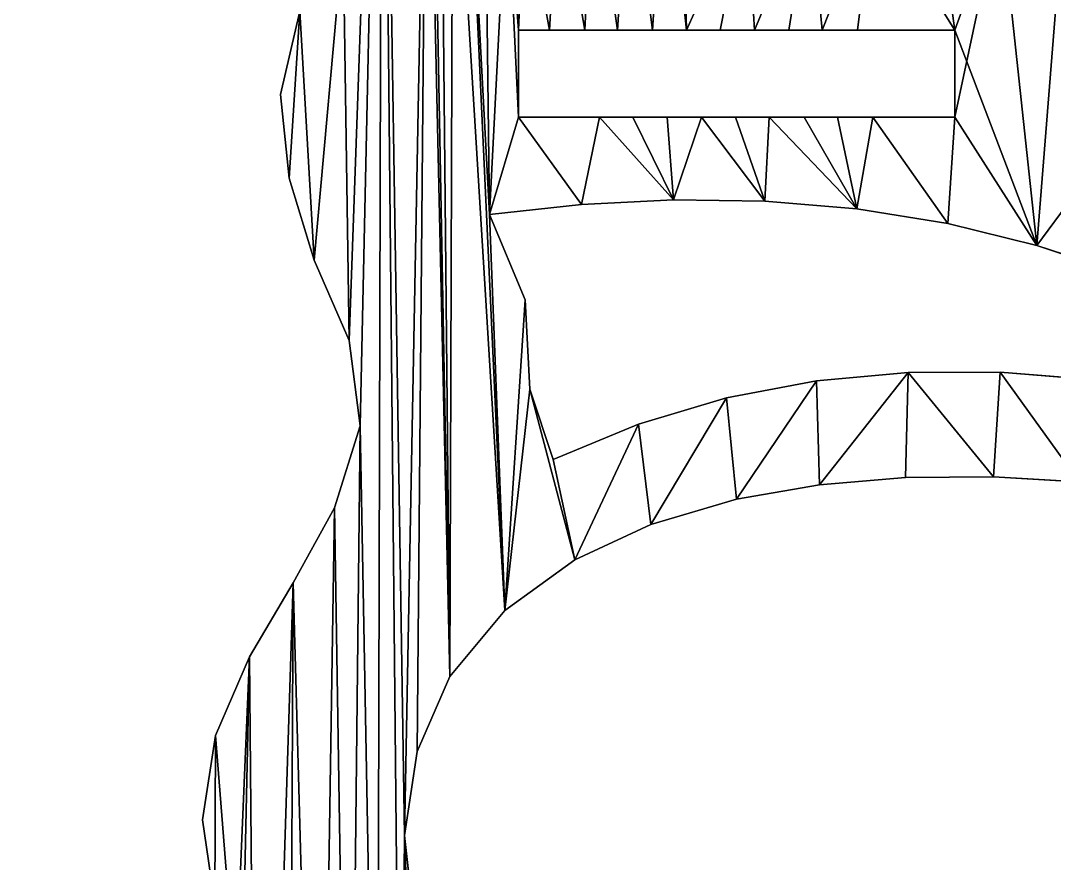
# Model space of a CAD drawing. Extents: x 9 to 1212, y 18 to 833.
# Drawn here: x 810.7 to 988.4, y 172.8 to 317.6 of the extents above; entities that cross this region are included whole.
import ezdxf

# ---------------------------------------------------------------- set-up
doc = ezdxf.new("R2010")
doc.units = 0
doc.header["$MEASUREMENT"] = 0
doc.layers.get('0').update_dxf_attribs({"linetype": 'CONTINUOUS'})

# ---------------------------------------------------------------- blocks, each defined once
blk = doc.blocks.new('GRUPO_3')
for p, q in [((48.00526, 291.27333), (44.68301, 276.95678)), ((48.00526, 291.27333, 15), (44.68301, 276.95678, 15)), ((85.546, 288.05827), (90.8797, 288.05816)), ((85.546, 273.05827), (85.546, 288.05827)), ((85.546, 273.05827, 15), (85.546, 288.05827, 15)), ((85.546, 288.05827, 15), (90.8797, 288.05816, 15)), ((85.546, 288.05827), (85.546, 288.05827, 15)), ((90.8797, 288.05816), (96.95582, 288.05804)), ((90.8797, 288.05816, 15), (96.95582, 288.05804, 15)), ((90.8797, 288.05816), (90.8797, 288.05816, 15)), ((96.95582, 288.05804), (102.60379, 288.05793)), ((96.95582, 288.05804, 15), (102.60379, 288.05793, 15)), ((96.95582, 288.05804), (96.95582, 288.05804, 15)), ((102.60379, 288.05793), (108.57268, 288.05781)), ((102.60379, 288.05793, 15), (108.57268, 288.05781, 15)), ((102.60379, 288.05793), (102.60379, 288.05793, 15)), ((108.57268, 288.05781), (114.43153, 288.05769)), ((108.57268, 288.05781, 15), (114.43153, 288.05769, 15)), ((108.57268, 288.05781), (108.57268, 288.05781, 15)), ((114.43153, 288.05769), (120.24705, 288.05758)), ((114.43153, 288.05769, 15), (120.24705, 288.05758, 15)), ((114.43153, 288.05769), (114.43153, 288.05769, 15)), ((120.24705, 288.05758), (126.14556, 288.05746)), ((120.24705, 288.05758, 15), (126.14556, 288.05746, 15)), ((120.24705, 288.05758), (120.24705, 288.05758, 15)), ((126.14556, 288.05746), (132.0531, 288.05734)), ((126.14556, 288.05746, 15), (132.0531, 288.05734, 15)), ((126.14556, 288.05746), (126.14556, 288.05746, 15)), ((132.0531, 288.05734), (137.7551, 288.05723)), ((132.0531, 288.05734, 15), (137.7551, 288.05723, 15)), ((132.0531, 288.05734), (132.0531, 288.05734, 15)), ((137.7551, 288.05723), (143.85399, 288.0571)), ((137.7551, 288.05723, 15), (143.85399, 288.0571, 15)), ((137.7551, 288.05723), (137.7551, 288.05723, 15)), ((143.85399, 288.0571), (160.546, 288.05827)), ((143.85399, 288.0571, 15), (160.546, 288.05827, 15)), ((143.85399, 288.0571), (143.85399, 288.0571, 15)), ((160.546, 288.05827), (160.546, 273.05827)), ((160.546, 288.05827, 15), (160.546, 273.05827, 15)), ((160.546, 288.05827), (160.546, 288.05827, 15)), ((44.68301, 276.95678), (46.14383, 262.59252)), ((44.68301, 276.95678, 15), (46.14383, 262.59252, 15)), ((44.68301, 276.95678), (44.68301, 276.95678, 15)), ((99.49352, 273.05927), (85.546, 273.05827)), ((99.49352, 273.05927, 15), (85.546, 273.05827, 15)), ((85.546, 273.05827), (85.546, 273.05827, 15)), ((105.22506, 273.05927), (99.49352, 273.05927)), ((105.22506, 273.05927, 15), (99.49352, 273.05927, 15)), ((99.49352, 273.05927), (99.49352, 273.05927, 15)), ((111.11326, 273.05927), (105.22506, 273.05927)), ((111.11326, 273.05927, 15), (105.22506, 273.05927, 15)), ((105.22506, 273.05927), (105.22506, 273.05927, 15)), ((117.03731, 273.05927), (111.11326, 273.05927)), ((117.03731, 273.05927, 15), (111.11326, 273.05927, 15)), ((111.11326, 273.05927), (111.11326, 273.05927, 15)), ((122.84709, 273.05927), (117.03731, 273.05927)), ((122.84709, 273.05927, 15), (117.03731, 273.05927, 15)), ((117.03731, 273.05927), (117.03731, 273.05927, 15)), ((128.671, 273.05927), (122.84709, 273.05927)), ((128.671, 273.05927, 15), (122.84709, 273.05927, 15)), ((122.84709, 273.05927), (122.84709, 273.05927, 15)), ((134.65936, 273.05927), (128.671, 273.05927)), ((134.65936, 273.05927, 15), (128.671, 273.05927, 15)), ((128.671, 273.05927), (128.671, 273.05927, 15)), ((140.36681, 273.05927), (134.65936, 273.05927)), ((140.36681, 273.05927, 15), (134.65936, 273.05927, 15)), ((134.65936, 273.05927), (134.65936, 273.05927, 15)), ((146.44722, 273.05927), (140.36681, 273.05927)), ((146.44722, 273.05927, 15), (140.36681, 273.05927, 15)), ((140.36681, 273.05927), (140.36681, 273.05927, 15)), ((160.546, 273.05827), (146.44722, 273.05927)), ((160.546, 273.05827, 15), (146.44722, 273.05927, 15)), ((146.44722, 273.05927), (146.44722, 273.05927, 15)), ((160.546, 273.05827), (160.546, 273.05827, 15)), ((46.14383, 262.59252), (50.45721, 248.48467)), ((46.14383, 262.59252, 15), (50.45721, 248.48467, 15)), ((46.14383, 262.59252), (46.14383, 262.59252, 15)), ((96.41309, 258.08589), (80.5855, 256.34927)), ((96.41309, 258.08589, 15), (80.5855, 256.34927, 15)), ((112.1892, 258.87138), (96.41309, 258.08589)), ((112.1892, 258.87138, 15), (96.41309, 258.08589, 15)), ((96.41309, 258.08589), (96.41309, 258.08589, 15)), ((127.92376, 258.6413), (112.1892, 258.87138)), ((127.92376, 258.6413, 15), (112.1892, 258.87138, 15)), ((112.1892, 258.87138), (112.1892, 258.87138, 15)), ((143.74335, 257.30181), (127.92376, 258.6413)), ((143.74335, 257.30181, 15), (127.92376, 258.6413, 15)), ((127.92376, 258.6413), (127.92376, 258.6413, 15)), ((80.5855, 256.34927), (86.73258, 241.66654)), ((80.5855, 256.34927, 15), (86.73258, 241.66654, 15)), ((80.5855, 256.34927), (80.5855, 256.34927, 15)), ((159.34123, 254.78999), (143.74335, 257.30181)), ((159.34123, 254.78999, 15), (143.74335, 257.30181, 15)), ((143.74335, 257.30181), (143.74335, 257.30181, 15)), ((174.66827, 251.04956), (159.34123, 254.78999)), ((174.66827, 251.04956, 15), (159.34123, 254.78999, 15)), ((159.34123, 254.78999), (159.34123, 254.78999, 15)), ((189.66892, 246.02844), (174.66827, 251.04956)), ((189.66892, 246.02844, 15), (174.66827, 251.04956, 15)), ((174.66827, 251.04956), (174.66827, 251.04956, 15)), ((50.45721, 248.48467), (56.48987, 234.72036)), ((50.45721, 248.48467, 15), (56.48987, 234.72036, 15)), ((50.45721, 248.48467), (50.45721, 248.48467, 15)), ((86.73258, 241.66654), (87.49945, 226.33828)), ((86.73258, 241.66654, 15), (87.49945, 226.33828, 15)), ((86.73258, 241.66654), (86.73258, 241.66654, 15)), ((56.48987, 234.72036), (58.33462, 220.00109)), ((56.48987, 234.72036, 15), (58.33462, 220.00109, 15)), ((56.48987, 234.72036), (56.48987, 234.72036, 15)), ((136.80938, 227.77338), (152.56281, 229.21528)), ((136.80938, 227.77338, 15), (152.56281, 229.21528, 15)), ((152.56281, 229.21528), (168.35992, 229.24522)), ((152.56281, 229.21528, 15), (168.35992, 229.24522, 15)), ((152.56281, 229.21528), (152.56281, 229.21528, 15)), ((168.35992, 229.24522), (184.09199, 227.9986)), ((168.35992, 229.24522, 15), (184.09199, 227.9986, 15)), ((168.35992, 229.24522), (168.35992, 229.24522, 15)), ((121.30285, 224.82595), (136.80938, 227.77338)), ((121.30285, 224.82595, 15), (136.80938, 227.77338, 15)), ((136.80938, 227.77338), (136.80938, 227.77338, 15)), ((87.49945, 226.33828), (91.52063, 214.23832)), ((87.49945, 226.33828, 15), (91.52063, 214.23832, 15)), ((87.49945, 226.33828), (87.49945, 226.33828, 15)), ((106.16573, 220.31793), (121.30285, 224.82595)), ((106.16573, 220.31793, 15), (121.30285, 224.82595, 15)), ((121.30285, 224.82595), (121.30285, 224.82595, 15)), ((91.52063, 214.23832), (106.16573, 220.31793)), ((91.52063, 214.23832, 15), (106.16573, 220.31793, 15)), ((106.16573, 220.31793), (106.16573, 220.31793, 15)), ((58.33462, 220.00109), (53.97012, 205.96172)), ((58.33462, 220.00109, 15), (53.97012, 205.96172, 15)), ((58.33462, 220.00109), (58.33462, 220.00109, 15)), ((91.52063, 214.23832), (91.52063, 214.23832, 15)), ((123.01592, 207.39479), (137.29755, 209.90922)), ((123.01592, 207.39479, 15), (137.29755, 209.90922, 15)), ((137.29755, 209.90922), (152.06887, 211.16286)), ((137.29755, 209.90922, 15), (152.06887, 211.16286, 15)), ((137.29755, 209.90922), (137.29755, 209.90922, 15)), ((152.06887, 211.16286), (167.19873, 211.27587)), ((152.06887, 211.16286, 15), (167.19873, 211.27587, 15)), ((152.06887, 211.16286), (152.06887, 211.16286, 15)), ((167.19873, 211.27587), (181.90817, 210.38515)), ((167.19873, 211.27587, 15), (181.90817, 210.38515, 15)), ((167.19873, 211.27587), (167.19873, 211.27587, 15)), ((108.32073, 203.04603), (123.01592, 207.39479)), ((108.32073, 203.04603, 15), (123.01592, 207.39479, 15)), ((123.01592, 207.39479), (123.01592, 207.39479, 15)), ((53.97012, 205.96172), (46.83592, 193.04768)), ((53.97012, 205.96172, 15), (46.83592, 193.04768, 15)), ((53.97012, 205.96172), (53.97012, 205.96172, 15)), ((95.2402, 196.97732), (108.32073, 203.04603)), ((95.2402, 196.97732, 15), (108.32073, 203.04603, 15)), ((108.32073, 203.04603), (108.32073, 203.04603, 15)), ((83.21653, 188.2741), (95.2402, 196.97732)), ((83.21653, 188.2741, 15), (95.2402, 196.97732, 15)), ((95.2402, 196.97732), (95.2402, 196.97732, 15)), ((46.83592, 193.04768), (39.32381, 180.32014)), ((46.83592, 193.04768, 15), (39.32381, 180.32014, 15)), ((46.83592, 193.04768), (46.83592, 193.04768, 15)), ((73.79136, 176.93295), (83.21653, 188.2741)), ((73.79136, 176.93295, 15), (83.21653, 188.2741, 15)), ((83.21653, 188.2741), (83.21653, 188.2741, 15)), ((39.32381, 180.32014), (33.46837, 166.80752)), ((39.32381, 180.32014, 15), (33.46837, 166.80752, 15)), ((39.32381, 180.32014), (39.32381, 180.32014, 15)), ((68.14404, 164.06368), (73.79136, 176.93295)), ((68.14404, 164.06368, 15), (73.79136, 176.93295, 15)), ((73.79136, 176.93295), (73.79136, 176.93295, 15)), ((33.46837, 166.80752), (31.23041, 152.28539)), ((33.46837, 166.80752, 15), (31.23041, 152.28539, 15)), ((33.46837, 166.80752), (33.46837, 166.80752, 15)), ((65.97319, 149.60646), (68.14404, 164.06368)), ((65.97319, 149.60646, 15), (68.14404, 164.06368, 15)), ((68.14404, 164.06368), (68.14404, 164.06368, 15)), ((31.23041, 152.28539), (33.36706, 137.82507)), ((31.23041, 152.28539, 15), (33.36706, 137.82507, 15)), ((31.23041, 152.28539), (31.23041, 152.28539, 15)), ((68.4515, 127.54327), (65.97319, 149.60646)), ((68.4515, 127.54327, 15), (65.97319, 149.60646, 15)), ((65.97319, 149.60646), (65.97319, 149.60646, 15))]:
    blk.add_line(p, q)
mesh = blk.add_polyface()
corners = [(58.33462, 220.00109), (62.16153, 394.66294), (61.2791, 60.95986), (65.31256, 75.14249), (65.97319, 149.60646), (69.79638, 353.4742), (68.14404, 164.06368), (73.79136, 176.93295), (74.28373, 334.22009), (83.21653, 188.2741), (76.72409, 328.24018), (80.5855, 256.34927), (86.73258, 241.66654), (87.49945, 226.33828), (95.2402, 196.97732), (91.52063, 214.23832), (106.16573, 220.31793), (108.32073, 203.04603), (121.30285, 224.82595), (123.01592, 207.39479), (136.80938, 227.77338), (137.29755, 209.90922), (152.56281, 229.21528), (152.06887, 211.16286), (167.19873, 211.27587), (168.35992, 229.24522), (181.90817, 210.38515), (184.09199, 227.9986), (196.62139, 208.57129), (199.72879, 225.6104), (211.29225, 205.8519), (215.23235, 222.20815), (143.74335, 257.30181), (146.44722, 273.05927), (159.34123, 254.78999), (160.546, 273.05827), (174.66827, 251.04956), (180.64622, 259.18598), (189.66892, 246.02844), (183.40891, 258.43599), (195.98428, 255.99597), (204.1557, 239.74327), (208.21177, 252.05188), (33.46837, 166.80752), (33.36706, 137.82507), (31.23041, 152.28539), (36.90525, 123.39605), (39.32381, 180.32014), (37.79651, 108.77216), (10.42748, 10.3651), (14.84805, 0.31183), (0, 0.02527), (18.27457, 22.72381), (29.31042, 0), (24.38759, 36.18559), (29.17622, 50.28706), (32.82839, 64.62257), (40.87218, 5.61305), (35.50813, 79.23839), (37.20896, 94.03339), (46.83592, 193.04768), (45.95464, 19.44758), (51.25279, 33.20203), (53.97012, 205.96172), (56.47273, 47.00647), (50.45721, 248.48467), (55.45955, 303.90958), (56.48987, 234.72036), (68.20842, 89.58155), (68.4515, 127.54327), (69.64333, 104.21749), (69.33423, 119.8122)]
mesh.append_faces([[corners[k] for k in face] for face in [(43, 44, 45), (49, 50, 51), (70, 69, 71)]], dxfattribs={"vtx0": -1})
mesh.append_faces([[corners[k] for k in face] for face in [(2, 1, 3), (4, 5, 6), (7, 8, 9), (9, 13, 14), (14, 16, 17), (17, 18, 19), (19, 20, 21), (21, 22, 23), (23, 22, 24), (24, 25, 26), (26, 27, 28), (28, 29, 30), (32, 33, 34), (34, 35, 36), (36, 37, 38), (38, 40, 41), (44, 43, 46), (46, 47, 48), (50, 52, 53), (53, 56, 57), (57, 60, 61), (61, 60, 62), (62, 63, 64), (64, 0, 2), (65, 66, 67), (68, 69, 70)]], dxfattribs={"vtx0": -1, "vtx1": -1})
mesh.append_faces([[corners[k] for k in face] for face in [(0, 1, 2), (3, 1, 4), (9, 10, 11), (57, 48, 47)]], dxfattribs={"vtx0": -1, "vtx1": -1, "vtx2": -1})
mesh.append_faces([[corners[k] for k in face] for face in [(5, 7, 6), (9, 11, 12), (9, 12, 13), (14, 13, 15), (14, 15, 16), (17, 16, 18), (19, 18, 20), (21, 20, 22), (24, 22, 25), (26, 25, 27), (28, 27, 29), (30, 29, 31), (38, 37, 39), (38, 39, 40), (41, 40, 42), (46, 43, 47), (50, 49, 52), (53, 52, 54), (53, 54, 55), (53, 55, 56), (57, 56, 58), (57, 58, 59), (57, 59, 48), (57, 47, 60), (62, 60, 63), (64, 63, 0), (4, 68, 3), (68, 4, 69)]], dxfattribs={"vtx0": -1, "vtx2": -1})
mesh = blk.add_polyface()
corners = [(62.16153, 394.66294, 15), (58.33462, 220.00109, 15), (61.2791, 60.95986, 15), (65.31256, 75.14249, 15), (65.97319, 149.60646, 15), (69.79638, 353.4742, 15), (68.14404, 164.06368, 15), (73.79136, 176.93295, 15), (74.28373, 334.22009, 15), (83.21653, 188.2741, 15), (76.72409, 328.24018, 15), (80.5855, 256.34927, 15), (86.73258, 241.66654, 15), (87.49945, 226.33828, 15), (95.2402, 196.97732, 15), (91.52063, 214.23832, 15), (106.16573, 220.31793, 15), (108.32073, 203.04603, 15), (121.30285, 224.82595, 15), (123.01592, 207.39479, 15), (136.80938, 227.77338, 15), (137.29755, 209.90922, 15), (152.56281, 229.21528, 15), (152.06887, 211.16286, 15), (167.19873, 211.27587, 15), (168.35992, 229.24522, 15), (181.90817, 210.38515, 15), (184.09199, 227.9986, 15), (196.62139, 208.57129, 15), (199.72879, 225.6104, 15), (211.29225, 205.8519, 15), (215.23235, 222.20815, 15), (146.44722, 273.05927, 15), (143.74335, 257.30181, 15), (159.34123, 254.78999, 15), (160.546, 273.05827, 15), (174.66827, 251.04956, 15), (180.64622, 259.18598, 15), (189.66892, 246.02844, 15), (183.40891, 258.43599, 15), (195.98428, 255.99597, 15), (204.1557, 239.74327, 15), (208.21177, 252.05188, 15), (55.45955, 303.90958, 15), (50.45721, 248.48467, 15), (56.48987, 234.72036, 15), (14.84805, 0.31183, 15), (10.42748, 10.3651, 15), (0, 0.02527, 15), (18.27457, 22.72381, 15), (29.31042, 0, 15), (24.38759, 36.18559, 15), (29.17622, 50.28706, 15), (32.82839, 64.62257, 15), (40.87218, 5.61305, 15), (35.50813, 79.23839, 15), (37.20896, 94.03339, 15), (37.79651, 108.77216, 15), (39.32381, 180.32014, 15), (46.83592, 193.04768, 15), (45.95464, 19.44758, 15), (51.25279, 33.20203, 15), (53.97012, 205.96172, 15), (56.47273, 47.00647, 15), (68.20842, 89.58155, 15), (68.4515, 127.54327, 15), (69.64333, 104.21749, 15), (69.33423, 119.8122, 15), (33.36706, 137.82507, 15), (33.46837, 166.80752, 15), (31.23041, 152.28539, 15), (36.90525, 123.39605, 15)]
mesh.append_faces([[corners[k] for k in face] for face in [(46, 47, 48), (65, 66, 67), (68, 69, 70)]], dxfattribs={"vtx0": -1})
mesh.append_faces([[corners[k] for k in face] for face in [(7, 5, 6), (11, 9, 12), (12, 9, 13), (13, 14, 15), (15, 14, 16), (16, 17, 18), (18, 19, 20), (20, 21, 22), (22, 24, 25), (25, 26, 27), (27, 28, 29), (29, 30, 31), (37, 38, 39), (39, 38, 40), (40, 41, 42), (47, 46, 49), (49, 50, 51), (51, 50, 52), (52, 50, 53), (53, 54, 55), (55, 54, 56), (56, 54, 57), (58, 54, 59), (59, 61, 62), (62, 63, 1), (64, 4, 3), (4, 64, 65), (69, 71, 58)]], dxfattribs={"vtx0": -1, "vtx1": -1})
mesh.append_faces([[corners[k] for k in face] for face in [(0, 1, 2), (0, 3, 4), (10, 9, 11), (57, 54, 58)]], dxfattribs={"vtx0": -1, "vtx1": -1, "vtx2": -1})
mesh.append_faces([[corners[k] for k in face] for face in [(0, 2, 3), (5, 4, 6), (8, 7, 9), (13, 9, 14), (16, 14, 17), (18, 17, 19), (20, 19, 21), (22, 21, 23), (22, 23, 24), (25, 24, 26), (27, 26, 28), (29, 28, 30), (32, 33, 34), (35, 34, 36), (37, 36, 38), (40, 38, 41), (43, 44, 45), (49, 46, 50), (53, 50, 54), (59, 54, 60), (59, 60, 61), (62, 61, 63), (1, 63, 2), (65, 64, 66), (69, 68, 71), (58, 71, 57)]], dxfattribs={"vtx0": -1, "vtx2": -1})
mesh = blk.add_polyface()
corners = [(55.45955, 303.90958), (62.16153, 394.66294), (56.48987, 234.72036), (58.33462, 220.00109), (65.97319, 149.60646), (69.79638, 353.4742), (86.61306, 311.57279), (85.546, 288.05827), (83.55518, 314.50566), (90.8797, 288.05816), (92.38499, 314.65055), (96.95582, 288.05804), (98.4205, 317.32826), (102.60379, 288.05793), (104.60174, 319.58737), (108.57268, 288.05781), (110.80007, 321.88138), (114.43153, 288.05769), (113.8535, 311.26277), (124.7518, 311.01314), (120.24705, 288.05758), (126.14556, 288.05746), (135.65959, 310.71473), (132.0531, 288.05734), (137.7551, 288.05723), (146.57079, 310.382), (143.85399, 288.0571), (160.546, 288.05827), (157.4721, 310.02948), (168.37819, 309.67058), (160.546, 273.05827), (212.00385, 308.44773), (204.17, 288.05877), (201.09898, 308.69388), (209.50354, 288.05863), (73.79136, 176.93295), (70.63254, 346.75862), (72.14791, 340.57741), (74.28373, 334.22009), (83.21653, 188.2741), (76.72409, 328.24018), (80.5855, 256.34927), (79.76024, 321.75525), (190.1903, 308.98906), (180.64622, 259.18598), (179.28418, 309.3192), (193.84775, 259.27503), (204.17, 273.05877), (207.14953, 259.36476), (85.546, 273.05827), (96.41309, 258.08589), (99.49352, 273.05927), (112.1892, 258.87138), (105.22506, 273.05927), (111.11326, 273.05927), (117.03731, 273.05927), (127.92376, 258.6413), (122.84709, 273.05927), (128.671, 273.05927), (143.74335, 257.30181), (134.65936, 273.05927), (140.36681, 273.05927), (146.44722, 273.05927), (159.34123, 254.78999), (174.66827, 251.04956), (48.00526, 291.27333), (46.14383, 262.59252), (44.68301, 276.95678), (50.45721, 248.48467)]
mesh.append_faces([[corners[k] for k in face] for face in [(65, 66, 67)]], dxfattribs={"vtx0": -1})
mesh.append_faces([[corners[k] for k in face] for face in [(2, 1, 3), (6, 7, 8), (7, 6, 9), (9, 10, 11), (11, 12, 13), (13, 14, 15), (15, 16, 17), (17, 19, 20), (20, 19, 21), (21, 22, 23), (23, 22, 24), (24, 25, 26), (26, 25, 27), (27, 29, 30), (31, 32, 33), (32, 31, 34), (43, 44, 45), (44, 43, 46), (46, 47, 48), (47, 33, 32), (8, 41, 42), (41, 49, 50), (49, 8, 7), (50, 51, 52), (52, 55, 56), (56, 58, 59), (66, 65, 68)]], dxfattribs={"vtx0": -1, "vtx1": -1})
mesh.append_faces([[corners[k] for k in face] for face in [(0, 1, 2), (4, 1, 5), (17, 16, 18), (46, 33, 47), (41, 8, 49), (64, 30, 29), (64, 45, 44)]], dxfattribs={"vtx0": -1, "vtx1": -1, "vtx2": -1})
mesh.append_faces([[corners[k] for k in face] for face in [(9, 6, 10), (11, 10, 12), (13, 12, 14), (15, 14, 16), (17, 18, 19), (21, 19, 22), (24, 22, 25), (27, 25, 28), (27, 28, 29), (35, 5, 36), (35, 36, 37), (35, 37, 38), (39, 38, 40), (41, 40, 42), (46, 43, 33), (50, 49, 51), (52, 51, 53), (52, 53, 54), (52, 54, 55), (56, 55, 57), (56, 57, 58), (59, 58, 60), (59, 60, 61), (59, 61, 62), (63, 62, 30), (64, 29, 45), (68, 65, 0)]], dxfattribs={"vtx0": -1, "vtx2": -1})
mesh = blk.add_polyface()
corners = [(62.16153, 394.66294, 15), (55.45955, 303.90958, 15), (56.48987, 234.72036, 15), (58.33462, 220.00109, 15), (65.97319, 149.60646, 15), (69.79638, 353.4742, 15), (73.79136, 176.93295, 15), (70.63254, 346.75862, 15), (72.14791, 340.57741, 15), (74.28373, 334.22009, 15), (83.21653, 188.2741, 15), (76.72409, 328.24018, 15), (80.5855, 256.34927, 15), (79.76024, 321.75525, 15), (201.09898, 308.69388, 15), (204.17, 288.05877, 15), (212.00385, 308.44773, 15), (204.17, 273.05877, 15), (209.50354, 288.05863, 15), (83.55518, 314.50566, 15), (85.546, 273.05827, 15), (96.41309, 258.08589, 15), (99.49352, 273.05927, 15), (112.1892, 258.87138, 15), (105.22506, 273.05927, 15), (111.11326, 273.05927, 15), (117.03731, 273.05927, 15), (127.92376, 258.6413, 15), (122.84709, 273.05927, 15), (128.671, 273.05927, 15), (143.74335, 257.30181, 15), (134.65936, 273.05927, 15), (140.36681, 273.05927, 15), (146.44722, 273.05927, 15), (159.34123, 254.78999, 15), (160.546, 273.05827, 15), (174.66827, 251.04956, 15), (160.546, 288.05827, 15), (168.37819, 309.67058, 15), (179.28418, 309.3192, 15), (180.64622, 259.18598, 15), (190.1903, 308.98906, 15), (193.84775, 259.27503, 15), (207.14953, 259.36476, 15), (85.546, 288.05827, 15), (86.61306, 311.57279, 15), (90.8797, 288.05816, 15), (92.38499, 314.65055, 15), (96.95582, 288.05804, 15), (98.4205, 317.32826, 15), (102.60379, 288.05793, 15), (104.60174, 319.58737, 15), (108.57268, 288.05781, 15), (110.80007, 321.88138, 15), (114.43153, 288.05769, 15), (113.8535, 311.26277, 15), (124.7518, 311.01314, 15), (120.24705, 288.05758, 15), (126.14556, 288.05746, 15), (135.65959, 310.71473, 15), (132.0531, 288.05734, 15), (137.7551, 288.05723, 15), (146.57079, 310.382, 15), (143.85399, 288.0571, 15), (157.4721, 310.02948, 15), (46.14383, 262.59252, 15), (48.00526, 291.27333, 15), (44.68301, 276.95678, 15), (50.45721, 248.48467, 15)]
mesh.append_faces([[corners[k] for k in face] for face in [(65, 66, 67)]], dxfattribs={"vtx0": -1})
mesh.append_faces([[corners[k] for k in face] for face in [(5, 6, 7), (7, 6, 8), (8, 6, 9), (9, 10, 11), (11, 12, 13), (14, 15, 16), (15, 14, 17), (20, 21, 22), (22, 23, 24), (24, 23, 25), (25, 23, 26), (26, 27, 28), (28, 27, 29), (29, 30, 31), (31, 30, 32), (32, 30, 33), (33, 34, 35), (35, 36, 37), (38, 36, 39), (41, 42, 14), (19, 44, 45), (44, 19, 20), (45, 46, 47), (47, 48, 49), (49, 50, 51), (51, 52, 53), (55, 54, 56), (56, 58, 59), (59, 61, 62), (62, 37, 64), (64, 37, 38), (66, 68, 1)]], dxfattribs={"vtx0": -1, "vtx1": -1})
mesh.append_faces([[corners[k] for k in face] for face in [(0, 1, 2), (0, 4, 5), (19, 12, 20), (37, 36, 38), (39, 36, 40), (14, 42, 17), (53, 54, 55)]], dxfattribs={"vtx0": -1, "vtx1": -1, "vtx2": -1})
mesh.append_faces([[corners[k] for k in face] for face in [(0, 2, 3), (16, 15, 18), (12, 19, 13), (20, 12, 21), (22, 21, 23), (26, 23, 27), (29, 27, 30), (40, 41, 39), (41, 40, 42), (17, 42, 43), (45, 44, 46), (47, 46, 48), (49, 48, 50), (51, 50, 52), (53, 52, 54), (56, 54, 57), (56, 57, 58), (59, 58, 60), (59, 60, 61), (62, 61, 63), (62, 63, 37), (66, 65, 68)]], dxfattribs={"vtx0": -1, "vtx2": -1})
mesh = blk.add_polyface()
corners = [(48.00526, 291.27333, 15), (44.68301, 276.95678), (44.68301, 276.95678, 15), (48.00526, 291.27333)]
mesh.append_faces([[corners[k] for k in face] for face in [(0, 1, 2), (1, 0, 3)]], dxfattribs={"vtx0": -1})
mesh = blk.add_polyface()
corners = [(90.8797, 288.05816, 15), (85.546, 288.05827), (90.8797, 288.05816), (85.546, 288.05827, 15)]
mesh.append_faces([[corners[k] for k in face] for face in [(0, 1, 2), (1, 0, 3)]], dxfattribs={"vtx0": -1})
mesh = blk.add_polyface()
corners = [(85.546, 288.05827), (85.546, 273.05827, 15), (85.546, 273.05827), (85.546, 288.05827, 15)]
mesh.append_faces([[corners[k] for k in face] for face in [(0, 1, 2), (1, 0, 3)]], dxfattribs={"vtx0": -1})
mesh = blk.add_polyface()
corners = [(96.95582, 288.05804, 15), (90.8797, 288.05816), (96.95582, 288.05804), (90.8797, 288.05816, 15)]
mesh.append_faces([[corners[k] for k in face] for face in [(0, 1, 2), (1, 0, 3)]], dxfattribs={"vtx0": -1})
mesh = blk.add_polyface()
corners = [(102.60379, 288.05793, 15), (96.95582, 288.05804), (102.60379, 288.05793), (96.95582, 288.05804, 15)]
mesh.append_faces([[corners[k] for k in face] for face in [(0, 1, 2), (1, 0, 3)]], dxfattribs={"vtx0": -1})
mesh = blk.add_polyface()
corners = [(108.57268, 288.05781, 15), (102.60379, 288.05793), (108.57268, 288.05781), (102.60379, 288.05793, 15)]
mesh.append_faces([[corners[k] for k in face] for face in [(0, 1, 2), (1, 0, 3)]], dxfattribs={"vtx0": -1})
mesh = blk.add_polyface()
corners = [(114.43153, 288.05769, 15), (108.57268, 288.05781), (114.43153, 288.05769), (108.57268, 288.05781, 15)]
mesh.append_faces([[corners[k] for k in face] for face in [(0, 1, 2), (1, 0, 3)]], dxfattribs={"vtx0": -1})
mesh = blk.add_polyface()
corners = [(120.24705, 288.05758, 15), (114.43153, 288.05769), (120.24705, 288.05758), (114.43153, 288.05769, 15)]
mesh.append_faces([[corners[k] for k in face] for face in [(0, 1, 2), (1, 0, 3)]], dxfattribs={"vtx0": -1})
mesh = blk.add_polyface()
corners = [(126.14556, 288.05746, 15), (120.24705, 288.05758), (126.14556, 288.05746), (120.24705, 288.05758, 15)]
mesh.append_faces([[corners[k] for k in face] for face in [(0, 1, 2), (1, 0, 3)]], dxfattribs={"vtx0": -1})
mesh = blk.add_polyface()
corners = [(132.0531, 288.05734, 15), (126.14556, 288.05746), (132.0531, 288.05734), (126.14556, 288.05746, 15)]
mesh.append_faces([[corners[k] for k in face] for face in [(0, 1, 2), (1, 0, 3)]], dxfattribs={"vtx0": -1})
mesh = blk.add_polyface()
corners = [(137.7551, 288.05723, 15), (132.0531, 288.05734), (137.7551, 288.05723), (132.0531, 288.05734, 15)]
mesh.append_faces([[corners[k] for k in face] for face in [(0, 1, 2), (1, 0, 3)]], dxfattribs={"vtx0": -1})
mesh = blk.add_polyface()
corners = [(143.85399, 288.0571, 15), (137.7551, 288.05723), (143.85399, 288.0571), (137.7551, 288.05723, 15)]
mesh.append_faces([[corners[k] for k in face] for face in [(0, 1, 2), (1, 0, 3)]], dxfattribs={"vtx0": -1})
mesh = blk.add_polyface()
corners = [(160.546, 288.05827, 15), (143.85399, 288.0571), (160.546, 288.05827), (143.85399, 288.0571, 15)]
mesh.append_faces([[corners[k] for k in face] for face in [(0, 1, 2), (1, 0, 3)]], dxfattribs={"vtx0": -1})
mesh = blk.add_polyface()
corners = [(160.546, 288.05827, 15), (160.546, 273.05827), (160.546, 273.05827, 15), (160.546, 288.05827)]
mesh.append_faces([[corners[k] for k in face] for face in [(0, 1, 2), (1, 0, 3)]], dxfattribs={"vtx0": -1})
mesh = blk.add_polyface()
corners = [(44.68301, 276.95678, 15), (46.14383, 262.59252), (46.14383, 262.59252, 15), (44.68301, 276.95678)]
mesh.append_faces([[corners[k] for k in face] for face in [(0, 1, 2), (1, 0, 3)]], dxfattribs={"vtx0": -1})
mesh = blk.add_polyface()
corners = [(85.546, 273.05827, 15), (99.49352, 273.05927), (85.546, 273.05827), (99.49352, 273.05927, 15)]
mesh.append_faces([[corners[k] for k in face] for face in [(0, 1, 2), (1, 0, 3)]], dxfattribs={"vtx0": -1})
mesh = blk.add_polyface()
corners = [(99.49352, 273.05927, 15), (105.22506, 273.05927), (99.49352, 273.05927), (105.22506, 273.05927, 15)]
mesh.append_faces([[corners[k] for k in face] for face in [(0, 1, 2), (1, 0, 3)]], dxfattribs={"vtx0": -1})
mesh = blk.add_polyface()
corners = [(105.22506, 273.05927, 15), (111.11326, 273.05927), (105.22506, 273.05927), (111.11326, 273.05927, 15)]
mesh.append_faces([[corners[k] for k in face] for face in [(0, 1, 2), (1, 0, 3)]], dxfattribs={"vtx0": -1})
mesh = blk.add_polyface()
corners = [(111.11326, 273.05927, 15), (117.03731, 273.05927), (111.11326, 273.05927), (117.03731, 273.05927, 15)]
mesh.append_faces([[corners[k] for k in face] for face in [(0, 1, 2), (1, 0, 3)]], dxfattribs={"vtx0": -1})
mesh = blk.add_polyface()
corners = [(117.03731, 273.05927, 15), (122.84709, 273.05927), (117.03731, 273.05927), (122.84709, 273.05927, 15)]
mesh.append_faces([[corners[k] for k in face] for face in [(0, 1, 2), (1, 0, 3)]], dxfattribs={"vtx0": -1})
mesh = blk.add_polyface()
corners = [(122.84709, 273.05927, 15), (128.671, 273.05927), (122.84709, 273.05927), (128.671, 273.05927, 15)]
mesh.append_faces([[corners[k] for k in face] for face in [(0, 1, 2), (1, 0, 3)]], dxfattribs={"vtx0": -1})
mesh = blk.add_polyface()
corners = [(128.671, 273.05927, 15), (134.65936, 273.05927), (128.671, 273.05927), (134.65936, 273.05927, 15)]
mesh.append_faces([[corners[k] for k in face] for face in [(0, 1, 2), (1, 0, 3)]], dxfattribs={"vtx0": -1})
mesh = blk.add_polyface()
corners = [(134.65936, 273.05927, 15), (140.36681, 273.05927), (134.65936, 273.05927), (140.36681, 273.05927, 15)]
mesh.append_faces([[corners[k] for k in face] for face in [(0, 1, 2), (1, 0, 3)]], dxfattribs={"vtx0": -1})
mesh = blk.add_polyface()
corners = [(140.36681, 273.05927, 15), (146.44722, 273.05927), (140.36681, 273.05927), (146.44722, 273.05927, 15)]
mesh.append_faces([[corners[k] for k in face] for face in [(0, 1, 2), (1, 0, 3)]], dxfattribs={"vtx0": -1})
mesh = blk.add_polyface()
corners = [(146.44722, 273.05927, 15), (160.546, 273.05827), (146.44722, 273.05927), (160.546, 273.05827, 15)]
mesh.append_faces([[corners[k] for k in face] for face in [(0, 1, 2), (1, 0, 3)]], dxfattribs={"vtx0": -1})
mesh = blk.add_polyface()
corners = [(46.14383, 262.59252, 15), (50.45721, 248.48467), (50.45721, 248.48467, 15), (46.14383, 262.59252)]
mesh.append_faces([[corners[k] for k in face] for face in [(0, 1, 2), (1, 0, 3)]], dxfattribs={"vtx0": -1})
mesh = blk.add_polyface()
corners = [(96.41309, 258.08589, 15), (80.5855, 256.34927), (96.41309, 258.08589), (80.5855, 256.34927, 15)]
mesh.append_faces([[corners[k] for k in face] for face in [(0, 1, 2), (1, 0, 3)]], dxfattribs={"vtx0": -1})
mesh = blk.add_polyface()
corners = [(112.1892, 258.87138, 15), (96.41309, 258.08589), (112.1892, 258.87138), (96.41309, 258.08589, 15)]
mesh.append_faces([[corners[k] for k in face] for face in [(0, 1, 2), (1, 0, 3)]], dxfattribs={"vtx0": -1})
mesh = blk.add_polyface()
corners = [(127.92376, 258.6413, 15), (112.1892, 258.87138), (127.92376, 258.6413), (112.1892, 258.87138, 15)]
mesh.append_faces([[corners[k] for k in face] for face in [(0, 1, 2), (1, 0, 3)]], dxfattribs={"vtx0": -1})
mesh = blk.add_polyface()
corners = [(143.74335, 257.30181, 15), (127.92376, 258.6413), (143.74335, 257.30181), (127.92376, 258.6413, 15)]
mesh.append_faces([[corners[k] for k in face] for face in [(0, 1, 2), (1, 0, 3)]], dxfattribs={"vtx0": -1})
mesh = blk.add_polyface()
corners = [(80.5855, 256.34927), (86.73258, 241.66654, 15), (86.73258, 241.66654), (80.5855, 256.34927, 15)]
mesh.append_faces([[corners[k] for k in face] for face in [(0, 1, 2), (1, 0, 3)]], dxfattribs={"vtx0": -1})
mesh = blk.add_polyface()
corners = [(159.34123, 254.78999, 15), (143.74335, 257.30181), (159.34123, 254.78999), (143.74335, 257.30181, 15)]
mesh.append_faces([[corners[k] for k in face] for face in [(0, 1, 2), (1, 0, 3)]], dxfattribs={"vtx0": -1})
mesh = blk.add_polyface()
corners = [(174.66827, 251.04956, 15), (159.34123, 254.78999), (174.66827, 251.04956), (159.34123, 254.78999, 15)]
mesh.append_faces([[corners[k] for k in face] for face in [(0, 1, 2), (1, 0, 3)]], dxfattribs={"vtx0": -1})
mesh = blk.add_polyface()
corners = [(189.66892, 246.02844, 15), (174.66827, 251.04956), (189.66892, 246.02844), (174.66827, 251.04956, 15)]
mesh.append_faces([[corners[k] for k in face] for face in [(0, 1, 2), (1, 0, 3)]], dxfattribs={"vtx0": -1})
mesh = blk.add_polyface()
corners = [(50.45721, 248.48467, 15), (56.48987, 234.72036), (56.48987, 234.72036, 15), (50.45721, 248.48467)]
mesh.append_faces([[corners[k] for k in face] for face in [(0, 1, 2), (1, 0, 3)]], dxfattribs={"vtx0": -1})
mesh = blk.add_polyface()
corners = [(86.73258, 241.66654), (87.49945, 226.33828, 15), (87.49945, 226.33828), (86.73258, 241.66654, 15)]
mesh.append_faces([[corners[k] for k in face] for face in [(0, 1, 2), (1, 0, 3)]], dxfattribs={"vtx0": -1})
mesh = blk.add_polyface()
corners = [(56.48987, 234.72036, 15), (58.33462, 220.00109), (58.33462, 220.00109, 15), (56.48987, 234.72036)]
mesh.append_faces([[corners[k] for k in face] for face in [(0, 1, 2), (1, 0, 3)]], dxfattribs={"vtx0": -1})
mesh = blk.add_polyface()
corners = [(136.80938, 227.77338, 15), (152.56281, 229.21528), (136.80938, 227.77338), (152.56281, 229.21528, 15)]
mesh.append_faces([[corners[k] for k in face] for face in [(0, 1, 2), (1, 0, 3)]], dxfattribs={"vtx0": -1})
mesh = blk.add_polyface()
corners = [(152.56281, 229.21528, 15), (168.35992, 229.24522), (152.56281, 229.21528), (168.35992, 229.24522, 15)]
mesh.append_faces([[corners[k] for k in face] for face in [(0, 1, 2), (1, 0, 3)]], dxfattribs={"vtx0": -1})
mesh = blk.add_polyface()
corners = [(168.35992, 229.24522, 15), (184.09199, 227.9986), (168.35992, 229.24522), (184.09199, 227.9986, 15)]
mesh.append_faces([[corners[k] for k in face] for face in [(0, 1, 2), (1, 0, 3)]], dxfattribs={"vtx0": -1})
mesh = blk.add_polyface()
corners = [(121.30285, 224.82595, 15), (136.80938, 227.77338), (121.30285, 224.82595), (136.80938, 227.77338, 15)]
mesh.append_faces([[corners[k] for k in face] for face in [(0, 1, 2), (1, 0, 3)]], dxfattribs={"vtx0": -1})
mesh = blk.add_polyface()
corners = [(87.49945, 226.33828), (91.52063, 214.23832, 15), (91.52063, 214.23832), (87.49945, 226.33828, 15)]
mesh.append_faces([[corners[k] for k in face] for face in [(0, 1, 2), (1, 0, 3)]], dxfattribs={"vtx0": -1})
mesh = blk.add_polyface()
corners = [(106.16573, 220.31793, 15), (121.30285, 224.82595), (106.16573, 220.31793), (121.30285, 224.82595, 15)]
mesh.append_faces([[corners[k] for k in face] for face in [(0, 1, 2), (1, 0, 3)]], dxfattribs={"vtx0": -1})
mesh = blk.add_polyface()
corners = [(91.52063, 214.23832, 15), (106.16573, 220.31793), (91.52063, 214.23832), (106.16573, 220.31793, 15)]
mesh.append_faces([[corners[k] for k in face] for face in [(0, 1, 2), (1, 0, 3)]], dxfattribs={"vtx0": -1})
mesh = blk.add_polyface()
corners = [(58.33462, 220.00109, 15), (53.97012, 205.96172), (53.97012, 205.96172, 15), (58.33462, 220.00109)]
mesh.append_faces([[corners[k] for k in face] for face in [(0, 1, 2), (1, 0, 3)]], dxfattribs={"vtx0": -1})
mesh = blk.add_polyface()
corners = [(137.29755, 209.90922, 15), (123.01592, 207.39479), (137.29755, 209.90922), (123.01592, 207.39479, 15)]
mesh.append_faces([[corners[k] for k in face] for face in [(0, 1, 2), (1, 0, 3)]], dxfattribs={"vtx0": -1})
mesh = blk.add_polyface()
corners = [(152.06887, 211.16286, 15), (137.29755, 209.90922), (152.06887, 211.16286), (137.29755, 209.90922, 15)]
mesh.append_faces([[corners[k] for k in face] for face in [(0, 1, 2), (1, 0, 3)]], dxfattribs={"vtx0": -1})
mesh = blk.add_polyface()
corners = [(167.19873, 211.27587, 15), (152.06887, 211.16286), (167.19873, 211.27587), (152.06887, 211.16286, 15)]
mesh.append_faces([[corners[k] for k in face] for face in [(0, 1, 2), (1, 0, 3)]], dxfattribs={"vtx0": -1})
mesh = blk.add_polyface()
corners = [(181.90817, 210.38515, 15), (167.19873, 211.27587), (181.90817, 210.38515), (167.19873, 211.27587, 15)]
mesh.append_faces([[corners[k] for k in face] for face in [(0, 1, 2), (1, 0, 3)]], dxfattribs={"vtx0": -1})
mesh = blk.add_polyface()
corners = [(123.01592, 207.39479, 15), (108.32073, 203.04603), (123.01592, 207.39479), (108.32073, 203.04603, 15)]
mesh.append_faces([[corners[k] for k in face] for face in [(0, 1, 2), (1, 0, 3)]], dxfattribs={"vtx0": -1})
mesh = blk.add_polyface()
corners = [(53.97012, 205.96172, 15), (46.83592, 193.04768), (46.83592, 193.04768, 15), (53.97012, 205.96172)]
mesh.append_faces([[corners[k] for k in face] for face in [(0, 1, 2), (1, 0, 3)]], dxfattribs={"vtx0": -1})
mesh = blk.add_polyface()
corners = [(108.32073, 203.04603, 15), (95.2402, 196.97732), (108.32073, 203.04603), (95.2402, 196.97732, 15)]
mesh.append_faces([[corners[k] for k in face] for face in [(0, 1, 2), (1, 0, 3)]], dxfattribs={"vtx0": -1})
mesh = blk.add_polyface()
corners = [(95.2402, 196.97732, 15), (83.21653, 188.2741), (95.2402, 196.97732), (83.21653, 188.2741, 15)]
mesh.append_faces([[corners[k] for k in face] for face in [(0, 1, 2), (1, 0, 3)]], dxfattribs={"vtx0": -1})
mesh = blk.add_polyface()
corners = [(46.83592, 193.04768, 15), (39.32381, 180.32014), (39.32381, 180.32014, 15), (46.83592, 193.04768)]
mesh.append_faces([[corners[k] for k in face] for face in [(0, 1, 2), (1, 0, 3)]], dxfattribs={"vtx0": -1})
mesh = blk.add_polyface()
corners = [(83.21653, 188.2741), (73.79136, 176.93295, 15), (73.79136, 176.93295), (83.21653, 188.2741, 15)]
mesh.append_faces([[corners[k] for k in face] for face in [(0, 1, 2), (1, 0, 3)]], dxfattribs={"vtx0": -1})
mesh = blk.add_polyface()
corners = [(39.32381, 180.32014, 15), (33.46837, 166.80752), (33.46837, 166.80752, 15), (39.32381, 180.32014)]
mesh.append_faces([[corners[k] for k in face] for face in [(0, 1, 2), (1, 0, 3)]], dxfattribs={"vtx0": -1})
mesh = blk.add_polyface()
corners = [(73.79136, 176.93295), (68.14404, 164.06368, 15), (68.14404, 164.06368), (73.79136, 176.93295, 15)]
mesh.append_faces([[corners[k] for k in face] for face in [(0, 1, 2), (1, 0, 3)]], dxfattribs={"vtx0": -1})
mesh = blk.add_polyface()
corners = [(33.46837, 166.80752, 15), (31.23041, 152.28539), (31.23041, 152.28539, 15), (33.46837, 166.80752)]
mesh.append_faces([[corners[k] for k in face] for face in [(0, 1, 2), (1, 0, 3)]], dxfattribs={"vtx0": -1})
mesh = blk.add_polyface()
corners = [(68.14404, 164.06368), (65.97319, 149.60646, 15), (65.97319, 149.60646), (68.14404, 164.06368, 15)]
mesh.append_faces([[corners[k] for k in face] for face in [(0, 1, 2), (1, 0, 3)]], dxfattribs={"vtx0": -1})
mesh = blk.add_polyface()
corners = [(31.23041, 152.28539, 15), (33.36706, 137.82507), (33.36706, 137.82507, 15), (31.23041, 152.28539)]
mesh.append_faces([[corners[k] for k in face] for face in [(0, 1, 2), (1, 0, 3)]], dxfattribs={"vtx0": -1})
mesh = blk.add_polyface()
corners = [(65.97319, 149.60646), (68.4515, 127.54327, 15), (68.4515, 127.54327), (65.97319, 149.60646, 15)]
mesh.append_faces([[corners[k] for k in face] for face in [(0, 1, 2), (1, 0, 3)]], dxfattribs={"vtx0": -1})

msp = doc.modelspace()

# ---------------------------------------------------------------- block references
msp.add_blockref('GRUPO_3', (810.74, 27.93))

doc.saveas('drawing.dxf')
